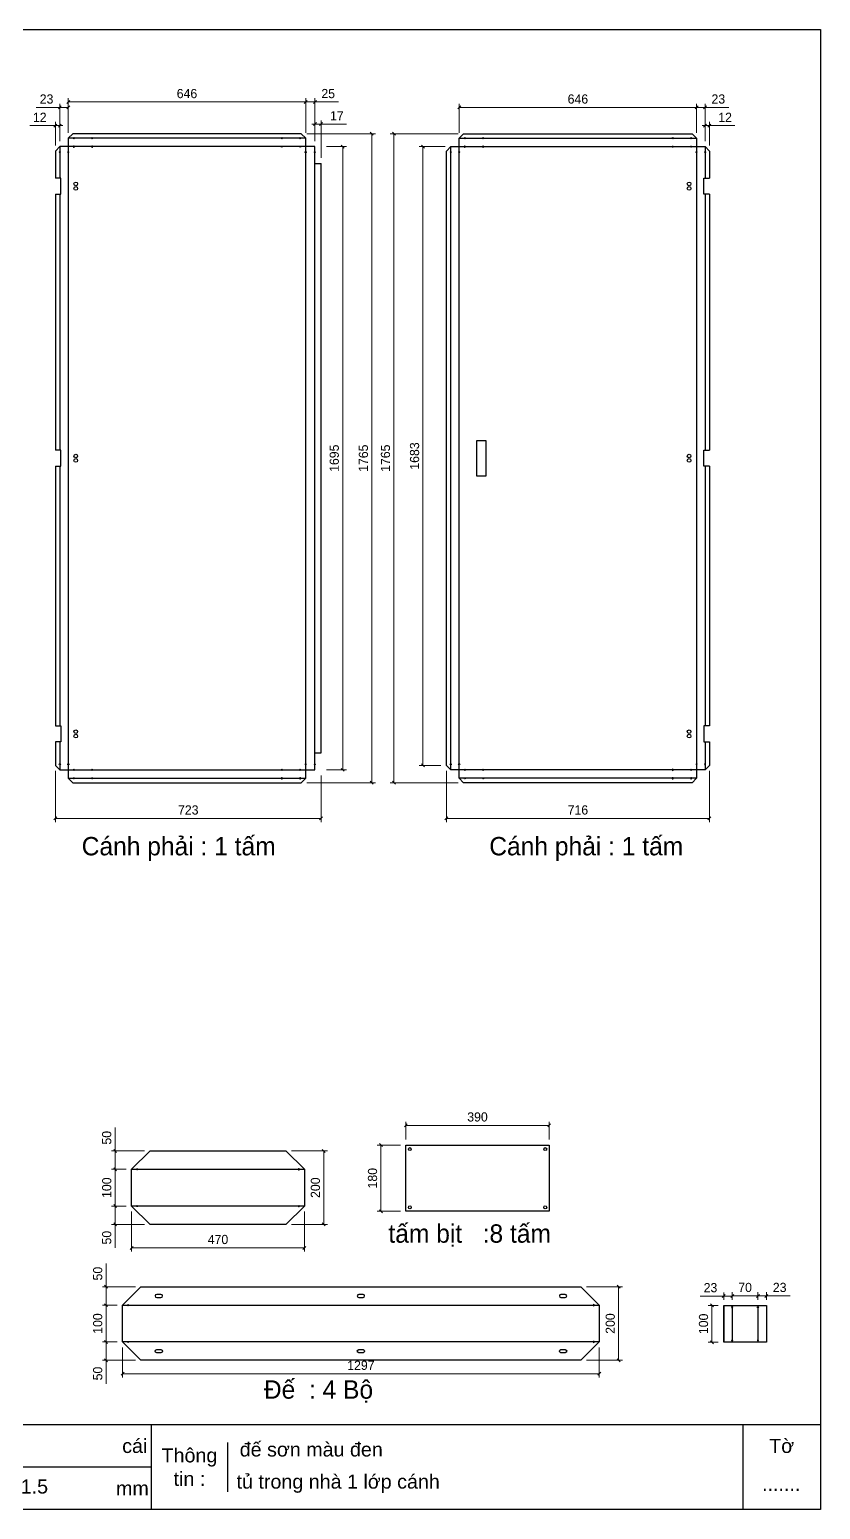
# Model space of a CAD drawing. Header units: millimetres. Extents: x 0 to 5692, y 0 to 4025.
# Drawn here: x 3540 to 5692, y 0 to 4025 of the extents above; entities that cross this region are included whole.
import ezdxf

# ---------------------------------------------------------------- set-up
doc = ezdxf.new("R2010")
doc.units = ezdxf.units.MM
doc.layers.add('CNC', color=7, linetype='Continuous')
doc.layers.add('DIM', color=253, linetype='Continuous')
doc.styles.add('Arial', font='arial.ttf')
doc.dimstyles.new('Dim-25', dxfattribs={"dimtxt": 25, "dimasz": 8, "dimexe": 10, "dimexo": 15, "dimgap": 10, "dimtad": 1, "dimdec": 0, "dimtxsty": 'Standard', "dimblk": 'OBLIQUE', "dimcen": 10, "dimclrd": 5, "dimclre": 5, "dimclrt": 3, "dimazin": 3, "dimtfac": 1, "dimtdec": 0, "dimtmove": 0, "dimatfit": 3, "dimldrblk": 'OBLIQUE', "dimlwd": 9, "dimlwe": 9})

# ---------------------------------------------------------------- blocks, each defined once
blk = doc.blocks.new('KHUNG CHUẨN')
at = {"color": 7}
for p, q in [((19889.2, -28535.2), (16919.2, -28535.2)), ((18939.2, -28535.2), (18939.2, -28655.2)), ((19779.2, -28535.2), (19779.2, -28655.2)), ((19047.6, -28560.2), (19047.6, -28630.2)), ((18939.2, -28595.2), (16919.2, -28595.2))]:
    blk.add_line(p, q, dxfattribs=at)
blk.add_lwpolyline([(16919.2, -26555.2), (19889.2, -26555.2), (19889.2, -28655.2), (16919.2, -28655.2)], close=True, dxfattribs=at)
at = {"color": 2, "char_height": 20, "style": 'Arial'}
for s, insert, width, attachment_point in [('cái', (18897.9, -28565.2), 63.517, 4), ('Tờ', (19834.2, -28565.2), 110, 5), ('Thông\\Ptin :', (18993.4, -28595.2), 108.311, 5), ('mm', (18889.2, -28625.2), 917.634, 4)]:
    blk.add_mtext(s, dxfattribs=dict(at, insert=insert, width=width, attachment_point=attachment_point))
at = {"color": 3, "style": 'Arial'}
for tag, p in [('#01', (17055.6, -28580.1)), ('#02', (17431.4, -28580.1)), ('#03', (18030.6, -28580.1)), ('#08', (18751.7, -28580.1)), ('#10', (19064.8, -28580.1)), ('#04', (17024.8, -28634.6)), ('#05', (17308.5, -28633)), ('#06', (17632.7, -28633.7)), ('#07', (18002, -28634.7)), ('#09', (18753.8, -28632.6)), ('#11', (19060.3, -28625.7)), ('#12', (19806.5, -28628.9))]:
    blk.add_attdef(tag, p, '', height=20, dxfattribs=at)
blk = doc.blocks.new('*D46')
at = {"color": 0, "linetype": 'ByBlock', "lineweight": -2}
for p, q in [((5526.4, 584.8), (5518.4, 576.8)), ((5541.4, 576.8), (5549.4, 584.8))]:
    blk.add_line(p, q, dxfattribs=at)
at = {"layer": 'Defpoints', "color": 0, "ltscale": 3, "transparency": 16777216}
for p in [(5545.4, 580.8), (5522.4, 554.7), (5545.4, 554.7)]:
    blk.add_point(p, dxfattribs=at)
at = {"layer": 'DIM', "color": 5, "lineweight": 9, "ltscale": 3, "transparency": 16777216}
for p, q in [((5522.4, 569.7), (5522.4, 590.8)), ((5522.4, 580.8), (5545.4, 580.8)), ((5545.4, 569.7), (5545.4, 590.8)), ((5545.4, 580.8), (5609.7, 580.8))]:
    blk.add_line(p, q, dxfattribs=at)
at = {"layer": 'DIM', "color": 3, "ltscale": 3, "transparency": 16777216, "insert": (5581.6, 603.6), "char_height": 25, "attachment_point": 5}
blk.add_mtext('23', dxfattribs=at)
blk = doc.blocks.new('_Oblique')
at = {"color": 0, "linetype": 'ByBlock', "lineweight": -2}
blk.add_line((-0.5, -0.5), (0.5, 0.5), dxfattribs=at)
blk = doc.blocks.new('*D47')
at = {"color": 0, "linetype": 'ByBlock', "lineweight": -2}
for p, q in [((5456.4, 584.8), (5448.4, 576.8)), ((5518.4, 576.8), (5526.4, 584.8))]:
    blk.add_line(p, q, dxfattribs=at)
at = {"layer": 'Defpoints', "color": 0, "ltscale": 3, "transparency": 16777216}
for p in [(5452.4, 580.8), (5452.4, 554.7), (5522.4, 554.7)]:
    blk.add_point(p, dxfattribs=at)
at = {"layer": 'DIM', "color": 5, "lineweight": 9, "ltscale": 3, "transparency": 16777216}
for p, q in [((5452.4, 569.7), (5452.4, 590.8)), ((5522.4, 580.8), (5452.4, 580.8)), ((5522.4, 569.7), (5522.4, 590.8))]:
    blk.add_line(p, q, dxfattribs=at)
at = {"layer": 'DIM', "color": 3, "ltscale": 3, "transparency": 16777216, "insert": (5487.4, 603.6), "char_height": 25, "attachment_point": 5}
blk.add_mtext('70', dxfattribs=at)
blk = doc.blocks.new('*D48')
at = {"color": 0, "linetype": 'ByBlock', "lineweight": -2}
for p, q in [((5433.4, 584.2), (5425.4, 576.2)), ((5448.4, 576.2), (5456.4, 584.2))]:
    blk.add_line(p, q, dxfattribs=at)
at = {"layer": 'Defpoints', "color": 0, "ltscale": 3, "transparency": 16777216}
for p in [(5429.4, 580.2), (5429.4, 554.7), (5452.4, 554.7)]:
    blk.add_point(p, dxfattribs=at)
at = {"layer": 'DIM', "color": 5, "lineweight": 9, "ltscale": 3, "transparency": 16777216}
for p, q in [((5429.4, 580.2), (5365.2, 580.2)), ((5429.4, 569.7), (5429.4, 590.2)), ((5452.4, 580.2), (5429.4, 580.2)), ((5452.4, 569.7), (5452.4, 590.2))]:
    blk.add_line(p, q, dxfattribs=at)
at = {"layer": 'DIM', "color": 3, "ltscale": 3, "transparency": 16777216, "insert": (5393.3, 603), "char_height": 25, "attachment_point": 5}
blk.add_mtext('23', dxfattribs=at)
blk = doc.blocks.new('*D49')
at = {"color": 0, "linetype": 'ByBlock', "lineweight": -2}
for p, q in [((5401.2, 550.7), (5393.2, 558.7)), ((5393.2, 458.7), (5401.2, 450.7))]:
    blk.add_line(p, q, dxfattribs=at)
at = {"layer": 'Defpoints', "color": 0, "ltscale": 3, "transparency": 16777216}
for p in [(5429.4, 554.7), (5397.2, 454.7), (5429.4, 454.7)]:
    blk.add_point(p, dxfattribs=at)
at = {"layer": 'DIM', "color": 5, "lineweight": 9, "ltscale": 3, "transparency": 16777216}
for p, q in [((5414.4, 554.7), (5387.2, 554.7)), ((5397.2, 554.7), (5397.2, 454.7)), ((5414.4, 454.7), (5387.2, 454.7))]:
    blk.add_line(p, q, dxfattribs=at)
at = {"layer": 'DIM', "color": 3, "ltscale": 3, "transparency": 16777216, "insert": (5374.4, 504.7), "char_height": 25, "attachment_point": 5, "rotation": 90}
blk.add_mtext('100', dxfattribs=at)
blk = doc.blocks.new('*D50')
at = {"color": 0, "linetype": 'ByBlock', "lineweight": -2}
for p, q in [((4344.9, 971), (4336.9, 979)), ((4336.9, 779), (4344.9, 771))]:
    blk.add_line(p, q, dxfattribs=at)
at = {"layer": 'Defpoints', "color": 0, "transparency": 16777216}
for p in [(4238.1, 975), (4238.1, 775), (4340.9, 775)]:
    blk.add_point(p, dxfattribs=at)
at = {"layer": 'DIM', "color": 5, "lineweight": 9, "transparency": 16777216}
for p, q in [((4253.1, 975), (4350.9, 975)), ((4340.9, 975), (4340.9, 775)), ((4253.1, 775), (4350.9, 775))]:
    blk.add_line(p, q, dxfattribs=at)
at = {"layer": 'DIM', "color": 3, "transparency": 16777216, "insert": (4318.2, 875), "char_height": 25, "attachment_point": 5, "rotation": 90}
blk.add_mtext('200', dxfattribs=at)
blk = doc.blocks.new('*D51')
at = {"color": 0, "linetype": 'ByBlock', "lineweight": -2}
for p, q in [((3822.1, 715.2), (3814.1, 707.2)), ((4284.1, 707.2), (4292.1, 715.2))]:
    blk.add_line(p, q, dxfattribs=at)
at = {"layer": 'Defpoints', "color": 0, "transparency": 16777216}
for p in [(3818.1, 825), (4288.1, 825), (4288.1, 711.2)]:
    blk.add_point(p, dxfattribs=at)
at = {"layer": 'DIM', "color": 5, "lineweight": 9, "transparency": 16777216}
for p, q in [((3818.1, 810), (3818.1, 701.2)), ((4288.1, 810), (4288.1, 701.2)), ((3818.1, 711.2), (4288.1, 711.2))]:
    blk.add_line(p, q, dxfattribs=at)
at = {"layer": 'DIM', "color": 3, "transparency": 16777216, "insert": (4053.1, 734), "char_height": 25, "attachment_point": 5}
blk.add_mtext('470', dxfattribs=at)
blk = doc.blocks.new('*D52')
at = {"color": 0, "linetype": 'ByBlock', "lineweight": -2}
for p, q in [((3777.2, 921), (3769.2, 929)), ((3769.2, 829), (3777.2, 821))]:
    blk.add_line(p, q, dxfattribs=at)
at = {"layer": 'Defpoints', "color": 0, "transparency": 16777216}
for p in [(3818.1, 925), (3773.2, 825), (3818.1, 825)]:
    blk.add_point(p, dxfattribs=at)
at = {"layer": 'DIM', "color": 5, "lineweight": 9, "transparency": 16777216}
for p, q in [((3803.1, 925), (3763.2, 925)), ((3773.2, 925), (3773.2, 825)), ((3803.1, 825), (3763.2, 825))]:
    blk.add_line(p, q, dxfattribs=at)
at = {"layer": 'DIM', "color": 3, "transparency": 16777216, "insert": (3750.4, 875), "char_height": 25, "attachment_point": 5, "rotation": 90}
blk.add_mtext('100', dxfattribs=at)
blk = doc.blocks.new('*D53')
at = {"color": 0, "linetype": 'ByBlock', "lineweight": -2}
for p, q in [((3777.2, 971), (3769.2, 979)), ((3769.2, 929), (3777.2, 921))]:
    blk.add_line(p, q, dxfattribs=at)
at = {"layer": 'Defpoints', "color": 0, "transparency": 16777216}
for p in [(3773.2, 975), (3868.1, 975), (3818.1, 925)]:
    blk.add_point(p, dxfattribs=at)
at = {"layer": 'DIM', "color": 5, "lineweight": 9, "transparency": 16777216}
for p, q in [((3773.2, 975), (3773.2, 1038.7)), ((3853.1, 975), (3763.2, 975)), ((3773.2, 925), (3773.2, 975)), ((3803.1, 925), (3763.2, 925))]:
    blk.add_line(p, q, dxfattribs=at)
at = {"layer": 'DIM', "color": 3, "transparency": 16777216, "insert": (3750.4, 1010.8), "char_height": 25, "attachment_point": 5, "rotation": 90}
blk.add_mtext('50', dxfattribs=at)
blk = doc.blocks.new('*D54')
at = {"color": 0, "linetype": 'ByBlock', "lineweight": -2}
for p, q in [((3777.2, 821), (3769.2, 829)), ((3769.2, 779), (3777.2, 771))]:
    blk.add_line(p, q, dxfattribs=at)
at = {"layer": 'Defpoints', "color": 0, "transparency": 16777216}
for p in [(3818.1, 825), (3773.2, 775), (3868.1, 775)]:
    blk.add_point(p, dxfattribs=at)
at = {"layer": 'DIM', "color": 5, "lineweight": 9, "transparency": 16777216}
for p, q in [((3803.1, 825), (3763.2, 825)), ((3773.2, 825), (3773.2, 775)), ((3853.1, 775), (3763.2, 775)), ((3773.2, 775), (3773.2, 711.2))]:
    blk.add_line(p, q, dxfattribs=at)
at = {"layer": 'DIM', "color": 3, "transparency": 16777216, "insert": (3750.4, 739.1), "char_height": 25, "attachment_point": 5, "rotation": 90}
blk.add_mtext('50', dxfattribs=at)
blk = doc.blocks.new('*D55')
at = {"color": 0, "linetype": 'ByBlock', "lineweight": -2}
for p, q in [((5147.4, 601.5), (5139.4, 609.5)), ((5139.4, 409.5), (5147.4, 401.5))]:
    blk.add_line(p, q, dxfattribs=at)
at = {"layer": 'Defpoints', "color": 0, "transparency": 16777216}
for p in [(5040.5, 605.5), (5040.5, 405.5), (5143.4, 405.5)]:
    blk.add_point(p, dxfattribs=at)
at = {"layer": 'DIM', "color": 5, "lineweight": 9, "transparency": 16777216}
for p, q in [((5055.5, 605.5), (5153.4, 605.5)), ((5143.4, 605.5), (5143.4, 405.5)), ((5055.5, 405.5), (5153.4, 405.5))]:
    blk.add_line(p, q, dxfattribs=at)
at = {"layer": 'DIM', "color": 3, "transparency": 16777216, "insert": (5120.6, 505.5), "char_height": 25, "attachment_point": 5, "rotation": 90}
blk.add_mtext('200', dxfattribs=at)
blk = doc.blocks.new('*D56')
at = {"color": 0, "linetype": 'ByBlock', "lineweight": -2}
for p, q in [((3797.5, 373.1), (3789.5, 365.1)), ((5086.5, 365.1), (5094.5, 373.1))]:
    blk.add_line(p, q, dxfattribs=at)
at = {"layer": 'Defpoints', "color": 0, "transparency": 16777216}
for p in [(3793.5, 455.5), (5090.5, 455.5), (5090.5, 369.1)]:
    blk.add_point(p, dxfattribs=at)
at = {"layer": 'DIM', "color": 5, "lineweight": 9, "transparency": 16777216}
for p, q in [((3793.5, 440.5), (3793.5, 359.1)), ((5090.5, 440.5), (5090.5, 359.1)), ((3793.5, 369.1), (5090.5, 369.1))]:
    blk.add_line(p, q, dxfattribs=at)
at = {"layer": 'DIM', "color": 3, "transparency": 16777216, "insert": (4442, 391.8), "char_height": 25, "attachment_point": 5}
blk.add_mtext('1297', dxfattribs=at)
blk = doc.blocks.new('*D57')
at = {"color": 0, "linetype": 'ByBlock', "lineweight": -2}
for p, q in [((3752.6, 551.5), (3744.6, 559.5)), ((3744.6, 459.5), (3752.6, 451.5))]:
    blk.add_line(p, q, dxfattribs=at)
at = {"layer": 'Defpoints', "color": 0, "transparency": 16777216}
for p in [(3793.5, 555.5), (3748.6, 455.5), (3793.5, 455.5)]:
    blk.add_point(p, dxfattribs=at)
at = {"layer": 'DIM', "color": 5, "lineweight": 9, "transparency": 16777216}
for p, q in [((3778.5, 555.5), (3738.6, 555.5)), ((3748.6, 555.5), (3748.6, 455.5)), ((3778.5, 455.5), (3738.6, 455.5))]:
    blk.add_line(p, q, dxfattribs=at)
at = {"layer": 'DIM', "color": 3, "transparency": 16777216, "insert": (3725.8, 505.5), "char_height": 25, "attachment_point": 5, "rotation": 90}
blk.add_mtext('100', dxfattribs=at)
blk = doc.blocks.new('*D58')
at = {"color": 0, "linetype": 'ByBlock', "lineweight": -2}
for p, q in [((3752.6, 601.5), (3744.6, 609.5)), ((3744.6, 559.5), (3752.6, 551.5))]:
    blk.add_line(p, q, dxfattribs=at)
at = {"layer": 'Defpoints', "color": 0, "transparency": 16777216}
for p in [(3748.6, 605.5), (3843.5, 605.5), (3793.5, 555.5)]:
    blk.add_point(p, dxfattribs=at)
at = {"layer": 'DIM', "color": 5, "lineweight": 9, "transparency": 16777216}
for p, q in [((3748.6, 605.5), (3748.6, 669.2)), ((3828.5, 605.5), (3738.6, 605.5)), ((3748.6, 555.5), (3748.6, 605.5)), ((3778.5, 555.5), (3738.6, 555.5))]:
    blk.add_line(p, q, dxfattribs=at)
at = {"layer": 'DIM', "color": 3, "transparency": 16777216, "insert": (3725.8, 641.3), "char_height": 25, "attachment_point": 5, "rotation": 90}
blk.add_mtext('50', dxfattribs=at)
blk = doc.blocks.new('*D59')
at = {"color": 0, "linetype": 'ByBlock', "lineweight": -2}
for p, q in [((3752.6, 451.5), (3744.6, 459.5)), ((3744.6, 409.5), (3752.6, 401.5))]:
    blk.add_line(p, q, dxfattribs=at)
at = {"layer": 'Defpoints', "color": 0, "transparency": 16777216}
for p in [(3793.5, 455.5), (3748.6, 405.5), (3843.5, 405.5)]:
    blk.add_point(p, dxfattribs=at)
at = {"layer": 'DIM', "color": 5, "lineweight": 9, "transparency": 16777216}
for p, q in [((3778.5, 455.5), (3738.6, 455.5)), ((3748.6, 455.5), (3748.6, 405.5)), ((3828.5, 405.5), (3738.6, 405.5)), ((3748.6, 405.5), (3748.6, 341.8))]:
    blk.add_line(p, q, dxfattribs=at)
at = {"layer": 'DIM', "color": 3, "transparency": 16777216, "insert": (3725.8, 369.6), "char_height": 25, "attachment_point": 5, "rotation": 90}
blk.add_mtext('50', dxfattribs=at)
blk = doc.blocks.new('ovan8.5x20')
at = {"layer": 'CNC', "color": 2, "lineweight": -3}
for p, q in [((5.7, 4.2), (-5.8, 4.2)), ((-5.8, -4.2), (5.7, -4.2))]:
    blk.add_line(p, q, dxfattribs=at)
for centre, start, end in [((-5.8, 0), 90, 270), ((5.7, 0), 270, 90)]:
    blk.add_arc(centre, 4.25, start, end, dxfattribs=at)
blk = doc.blocks.new('f3daunguoc')
at = {"layer": 'CNC', "color": 2, "lineweight": -3}
blk.add_circle((0, 0), 1.5, dxfattribs=at)
blk = doc.blocks.new('*D60')
at = {"color": 0, "linetype": 'ByBlock', "lineweight": -2}
for p, q in [((4568.3, 1048.5), (4560.3, 1040.5)), ((4950.3, 1040.5), (4958.3, 1048.5))]:
    blk.add_line(p, q, dxfattribs=at)
at = {"color": 5, "lineweight": 9, "ltscale": 3, "transparency": 16777216}
for p, q in [((4564.3, 1005.8), (4564.3, 1054.5)), ((4954.3, 1005.8), (4954.3, 1054.5)), ((4564.3, 1044.5), (4954.3, 1044.5))]:
    blk.add_line(p, q, dxfattribs=at)
at = {"layer": 'Defpoints', "color": 0, "ltscale": 3, "transparency": 16777216}
for p in [(4954.3, 1044.5), (4564.3, 990.8), (4954.3, 990.8)]:
    blk.add_point(p, dxfattribs=at)
at = {"color": 3, "ltscale": 3, "transparency": 16777216, "insert": (4759.3, 1067.3), "char_height": 25, "attachment_point": 5}
blk.add_mtext('390', dxfattribs=at)
blk = doc.blocks.new('*D61')
at = {"color": 5, "lineweight": 9, "ltscale": 3, "transparency": 16777216}
for p, q in [((4549.3, 990.8), (4486.5, 990.8)), ((4496.5, 990.8), (4496.5, 810.8)), ((4549.3, 810.8), (4486.5, 810.8))]:
    blk.add_line(p, q, dxfattribs=at)
at = {"color": 0, "linetype": 'ByBlock', "lineweight": -2}
for p, q in [((4500.5, 986.8), (4492.5, 994.8)), ((4492.5, 814.8), (4500.5, 806.8))]:
    blk.add_line(p, q, dxfattribs=at)
at = {"layer": 'Defpoints', "color": 0, "ltscale": 3, "transparency": 16777216}
for p in [(4564.3, 990.8), (4496.5, 810.8), (4564.3, 810.8)]:
    blk.add_point(p, dxfattribs=at)
at = {"color": 3, "ltscale": 3, "transparency": 16777216, "insert": (4473.7, 900.8), "char_height": 25, "attachment_point": 5, "rotation": 90}
blk.add_mtext('180', dxfattribs=at)
blk = doc.blocks.new('*D71')
at = {"color": 0, "linetype": 'ByBlock', "lineweight": -2}
for p, q in [((4678.5, 1883.5), (4670.5, 1875.5)), ((5386.5, 1875.5), (5394.5, 1883.5))]:
    blk.add_line(p, q, dxfattribs=at)
at = {"layer": 'Defpoints', "color": 0, "transparency": 16777216}
for p in [(4674.5, 2023.6), (5390.5, 2023.6), (4674.5, 1879.5)]:
    blk.add_point(p, dxfattribs=at)
at = {"layer": 'DIM', "color": 5, "lineweight": 9, "transparency": 16777216}
for p, q in [((4674.5, 2008.6), (4674.5, 1869.5)), ((5390.5, 2008.6), (5390.5, 1869.5)), ((5390.5, 1879.5), (4674.5, 1879.5))]:
    blk.add_line(p, q, dxfattribs=at)
at = {"layer": 'DIM', "color": 3, "transparency": 16777216, "insert": (5032.5, 1902.3), "char_height": 25, "attachment_point": 5}
blk.add_mtext('716', dxfattribs=at)
blk = doc.blocks.new('*D72')
at = {"color": 0, "linetype": 'ByBlock', "lineweight": -2}
for p, q in [((5374.5, 3759.9), (5382.5, 3767.9)), ((5394.5, 3767.9), (5386.5, 3759.9))]:
    blk.add_line(p, q, dxfattribs=at)
at = {"layer": 'Defpoints', "color": 0, "transparency": 16777216}
for p in [(5390.5, 3763.9), (5378.5, 3706.6), (5390.5, 3694.6)]:
    blk.add_point(p, dxfattribs=at)
at = {"layer": 'DIM', "color": 5, "lineweight": 9, "transparency": 16777216}
for p, q in [((5378.5, 3763.9), (5370.5, 3763.9)), ((5378.5, 3721.6), (5378.5, 3773.9)), ((5378.5, 3763.9), (5390.5, 3763.9)), ((5390.5, 3709.6), (5390.5, 3773.9)), ((5390.5, 3763.9), (5459.7, 3763.9))]:
    blk.add_line(p, q, dxfattribs=at)
at = {"layer": 'DIM', "color": 3, "transparency": 16777216, "insert": (5433.1, 3786.4), "char_height": 25, "attachment_point": 5}
blk.add_mtext('12', dxfattribs=at)
blk = doc.blocks.new('*D73')
at = {"color": 0, "linetype": 'ByBlock', "lineweight": -2}
for p, q in [((4713.5, 3817.3), (4705.5, 3809.3)), ((5351.5, 3809.3), (5359.5, 3817.3))]:
    blk.add_line(p, q, dxfattribs=at)
at = {"layer": 'Defpoints', "color": 0, "transparency": 16777216}
for p in [(4709.5, 3813.3), (4709.5, 3729.6), (5355.5, 3729.6)]:
    blk.add_point(p, dxfattribs=at)
at = {"layer": 'DIM', "color": 5, "lineweight": 9, "transparency": 16777216}
for p, q in [((4709.5, 3744.6), (4709.5, 3823.3)), ((5355.5, 3813.3), (4709.5, 3813.3)), ((5355.5, 3744.6), (5355.5, 3823.3))]:
    blk.add_line(p, q, dxfattribs=at)
at = {"layer": 'DIM', "color": 3, "transparency": 16777216, "insert": (5032.5, 3836), "char_height": 25, "attachment_point": 5}
blk.add_mtext('646', dxfattribs=at)
blk = doc.blocks.new('*D74')
at = {"color": 0, "linetype": 'ByBlock', "lineweight": -2}
for p, q in [((4535.7, 3737.6), (4527.7, 3745.6)), ((4527.7, 1980.6), (4535.7, 1972.6))]:
    blk.add_line(p, q, dxfattribs=at)
at = {"layer": 'Defpoints', "color": 0, "transparency": 16777216}
for p in [(4721.5, 3741.6), (4531.7, 1976.6), (4721.5, 1976.6)]:
    blk.add_point(p, dxfattribs=at)
at = {"layer": 'DIM', "color": 5, "lineweight": 9, "transparency": 16777216}
for p, q in [((4706.5, 3741.6), (4521.7, 3741.6)), ((4531.7, 3741.6), (4531.7, 1976.6)), ((4706.5, 1976.6), (4521.7, 1976.6))]:
    blk.add_line(p, q, dxfattribs=at)
at = {"layer": 'DIM', "color": 3, "transparency": 16777216, "insert": (4508.9, 2859.1), "char_height": 25, "attachment_point": 5, "rotation": 90}
blk.add_mtext('1765', dxfattribs=at)
blk = doc.blocks.new('*D75')
at = {"color": 0, "linetype": 'ByBlock', "lineweight": -2}
for p, q in [((4614.9, 3702.6), (4606.9, 3710.6)), ((4606.9, 2027.6), (4614.9, 2019.6))]:
    blk.add_line(p, q, dxfattribs=at)
at = {"layer": 'Defpoints', "color": 0, "transparency": 16777216}
for p in [(4610.9, 3706.6), (4686.5, 3706.6), (4674.5, 2023.6)]:
    blk.add_point(p, dxfattribs=at)
at = {"layer": 'DIM', "color": 5, "lineweight": 9, "transparency": 16777216}
for p, q in [((4671.5, 3706.6), (4600.9, 3706.6)), ((4610.9, 2023.6), (4610.9, 3706.6)), ((4659.5, 2023.6), (4600.9, 2023.6))]:
    blk.add_line(p, q, dxfattribs=at)
at = {"layer": 'DIM', "color": 3, "transparency": 16777216, "insert": (4588.1, 2865.1), "char_height": 25, "attachment_point": 5, "rotation": 90}
blk.add_mtext('1683', dxfattribs=at)
blk = doc.blocks.new('*D76')
at = {"color": 0, "linetype": 'ByBlock', "lineweight": -2}
for p, q in [((5359.5, 3817.3), (5351.5, 3809.3)), ((5374.5, 3809.3), (5382.5, 3817.3))]:
    blk.add_line(p, q, dxfattribs=at)
at = {"layer": 'Defpoints', "color": 0, "ltscale": 3, "transparency": 16777216}
for p in [(5378.5, 3813.3), (5355.5, 3729.6), (5378.5, 3706.6)]:
    blk.add_point(p, dxfattribs=at)
at = {"layer": 'DIM', "color": 5, "lineweight": 9, "ltscale": 3, "transparency": 16777216}
for p, q in [((5355.5, 3744.6), (5355.5, 3823.3)), ((5355.5, 3813.3), (5378.5, 3813.3)), ((5378.5, 3721.6), (5378.5, 3823.3)), ((5378.5, 3813.3), (5442.8, 3813.3))]:
    blk.add_line(p, q, dxfattribs=at)
at = {"layer": 'DIM', "color": 3, "ltscale": 3, "transparency": 16777216, "insert": (5414.6, 3836), "char_height": 25, "attachment_point": 5}
blk.add_mtext('23', dxfattribs=at)
blk = doc.blocks.new('*D77')
at = {"color": 0, "linetype": 'ByBlock', "lineweight": -2}
for p, q in [((3614.7, 1883.5), (3606.7, 1875.5)), ((4329.7, 1875.5), (4337.7, 1883.5))]:
    blk.add_line(p, q, dxfattribs=at)
at = {"layer": 'Defpoints', "color": 0, "transparency": 16777216}
for p in [(3610.7, 2023.6), (4333.7, 2011.6), (4333.7, 1879.5)]:
    blk.add_point(p, dxfattribs=at)
at = {"layer": 'DIM', "color": 5, "lineweight": 9, "transparency": 16777216}
for p, q in [((3610.7, 2008.6), (3610.7, 1869.5)), ((4333.7, 1996.6), (4333.7, 1869.5)), ((3610.7, 1879.5), (4333.7, 1879.5))]:
    blk.add_line(p, q, dxfattribs=at)
at = {"layer": 'DIM', "color": 3, "transparency": 16777216, "insert": (3972.2, 1902.3), "char_height": 25, "attachment_point": 5}
blk.add_mtext('723', dxfattribs=at)
blk = doc.blocks.new('*D78')
at = {"color": 0, "linetype": 'ByBlock', "lineweight": -2}
for p, q in [((3606.7, 3759.9), (3614.7, 3767.9)), ((3626.7, 3767.9), (3618.7, 3759.9))]:
    blk.add_line(p, q, dxfattribs=at)
at = {"layer": 'Defpoints', "color": 0, "transparency": 16777216}
for p in [(3610.7, 3763.9), (3622.7, 3706.6), (3610.7, 3694.6)]:
    blk.add_point(p, dxfattribs=at)
at = {"layer": 'DIM', "color": 5, "lineweight": 9, "transparency": 16777216}
for p, q in [((3610.7, 3763.9), (3541.5, 3763.9)), ((3610.7, 3709.6), (3610.7, 3773.9)), ((3622.7, 3763.9), (3610.7, 3763.9)), ((3622.7, 3721.6), (3622.7, 3773.9)), ((3622.7, 3763.9), (3630.7, 3763.9))]:
    blk.add_line(p, q, dxfattribs=at)
at = {"layer": 'DIM', "color": 3, "transparency": 16777216, "insert": (3568.1, 3786.4), "char_height": 25, "attachment_point": 5}
blk.add_mtext('12', dxfattribs=at)
blk = doc.blocks.new('*D79')
at = {"color": 0, "linetype": 'ByBlock', "lineweight": -2}
for p, q in [((3649.7, 3832.1), (3641.7, 3824.1)), ((4287.7, 3824.1), (4295.7, 3832.1))]:
    blk.add_line(p, q, dxfattribs=at)
at = {"layer": 'Defpoints', "color": 0, "transparency": 16777216}
for p in [(4291.7, 3828.1), (3645.7, 3729.6), (4291.7, 3729.6)]:
    blk.add_point(p, dxfattribs=at)
at = {"layer": 'DIM', "color": 5, "lineweight": 9, "transparency": 16777216}
for p, q in [((3645.7, 3744.6), (3645.7, 3838.1)), ((3645.7, 3828.1), (4291.7, 3828.1)), ((4291.7, 3744.6), (4291.7, 3838.1))]:
    blk.add_line(p, q, dxfattribs=at)
at = {"layer": 'DIM', "color": 3, "transparency": 16777216, "insert": (3968.7, 3850.8), "char_height": 25, "attachment_point": 5}
blk.add_mtext('646', dxfattribs=at)
blk = doc.blocks.new('*D80')
at = {"color": 0, "linetype": 'ByBlock', "lineweight": -2}
for p, q in [((4475.6, 3737.6), (4467.6, 3745.6)), ((4467.6, 1980.6), (4475.6, 1972.6))]:
    blk.add_line(p, q, dxfattribs=at)
at = {"layer": 'Defpoints', "color": 0, "transparency": 16777216}
for p in [(4279.7, 3741.6), (4279.7, 1976.6), (4471.6, 1976.6)]:
    blk.add_point(p, dxfattribs=at)
at = {"layer": 'DIM', "color": 5, "lineweight": 9, "transparency": 16777216}
for p, q in [((4294.7, 3741.6), (4481.6, 3741.6)), ((4471.6, 3741.6), (4471.6, 1976.6)), ((4294.7, 1976.6), (4481.6, 1976.6))]:
    blk.add_line(p, q, dxfattribs=at)
at = {"layer": 'DIM', "color": 3, "transparency": 16777216, "insert": (4448.8, 2859.1), "char_height": 25, "attachment_point": 5, "rotation": 90}
blk.add_mtext('1765', dxfattribs=at)
blk = doc.blocks.new('*D81')
at = {"color": 0, "linetype": 'ByBlock', "lineweight": -2}
for p, q in [((4396.4, 3702.6), (4388.4, 3710.6)), ((4388.4, 2015.6), (4396.4, 2007.6))]:
    blk.add_line(p, q, dxfattribs=at)
at = {"layer": 'Defpoints', "color": 0, "transparency": 16777216}
for p in [(4333.7, 3706.6), (4392.4, 3706.6), (4333.7, 2011.6)]:
    blk.add_point(p, dxfattribs=at)
at = {"layer": 'DIM', "color": 5, "lineweight": 9, "transparency": 16777216}
for p, q in [((4348.7, 3706.6), (4402.4, 3706.6)), ((4392.4, 2011.6), (4392.4, 3706.6)), ((4348.7, 2011.6), (4402.4, 2011.6))]:
    blk.add_line(p, q, dxfattribs=at)
at = {"layer": 'DIM', "color": 3, "transparency": 16777216, "insert": (4369.6, 2859.1), "char_height": 25, "attachment_point": 5, "rotation": 90}
blk.add_mtext('1695', dxfattribs=at)
blk = doc.blocks.new('*D82')
at = {"color": 0, "linetype": 'ByBlock', "lineweight": -2}
for p, q in [((3626.7, 3817.3), (3618.7, 3809.3)), ((3641.7, 3809.3), (3649.7, 3817.3))]:
    blk.add_line(p, q, dxfattribs=at)
at = {"layer": 'Defpoints', "color": 0, "ltscale": 3, "transparency": 16777216}
for p in [(3622.7, 3813.3), (3622.7, 3706.6), (3645.7, 3729.6)]:
    blk.add_point(p, dxfattribs=at)
at = {"layer": 'DIM', "color": 5, "lineweight": 9, "ltscale": 3, "transparency": 16777216}
for p, q in [((3622.7, 3813.3), (3558.5, 3813.3)), ((3622.7, 3721.6), (3622.7, 3823.3)), ((3645.7, 3813.3), (3622.7, 3813.3)), ((3645.7, 3744.6), (3645.7, 3823.3))]:
    blk.add_line(p, q, dxfattribs=at)
at = {"layer": 'DIM', "color": 3, "ltscale": 3, "transparency": 16777216, "insert": (3586.6, 3836), "char_height": 25, "attachment_point": 5}
blk.add_mtext('23', dxfattribs=at)
blk = doc.blocks.new('*D83')
at = {"color": 0, "linetype": 'ByBlock', "lineweight": -2}
for p, q in [((4295.7, 3832.1), (4287.7, 3824.1)), ((4312.7, 3824.1), (4320.7, 3832.1))]:
    blk.add_line(p, q, dxfattribs=at)
at = {"color": 5, "lineweight": 9, "ltscale": 3, "transparency": 16777216}
for p, q in [((4291.7, 3744.6), (4291.7, 3838.1)), ((4291.7, 3828.1), (4316.7, 3828.1)), ((4316.7, 3721.6), (4316.7, 3838.1)), ((4316.7, 3828.1), (4381.2, 3828.1))]:
    blk.add_line(p, q, dxfattribs=at)
at = {"layer": 'Defpoints', "color": 0, "ltscale": 3, "transparency": 16777216}
for p in [(4316.7, 3828.1), (4291.7, 3729.6), (4316.7, 3706.6)]:
    blk.add_point(p, dxfattribs=at)
at = {"color": 3, "ltscale": 3, "transparency": 16777216, "insert": (4353, 3850.8), "char_height": 25, "attachment_point": 5}
blk.add_mtext('25', dxfattribs=at)
blk = doc.blocks.new('*D84')
at = {"color": 5, "lineweight": 9, "ltscale": 3, "transparency": 16777216}
for p, q in [((4316.7, 3767.9), (4308.7, 3767.9)), ((4316.7, 3721.6), (4316.7, 3777.9)), ((4316.7, 3767.9), (4333.7, 3767.9)), ((4333.7, 3676.1), (4333.7, 3777.9)), ((4333.7, 3767.9), (4403.2, 3767.9))]:
    blk.add_line(p, q, dxfattribs=at)
at = {"color": 0, "linetype": 'ByBlock', "lineweight": -2}
for p, q in [((4312.7, 3763.9), (4320.7, 3771.9)), ((4337.7, 3771.9), (4329.7, 3763.9))]:
    blk.add_line(p, q, dxfattribs=at)
at = {"layer": 'Defpoints', "color": 0, "ltscale": 3, "transparency": 16777216}
for p in [(4333.7, 3767.9), (4316.7, 3706.6), (4333.7, 3661.1)]:
    blk.add_point(p, dxfattribs=at)
at = {"color": 3, "ltscale": 3, "transparency": 16777216, "insert": (4376.5, 3790.4), "char_height": 25, "attachment_point": 5}
blk.add_mtext('17', dxfattribs=at)

msp = doc.modelspace()

# ---------------------------------------------------------------- linework, layer by layer
at = {"ltscale": 3}
for p, q in [((4316.7, 3661.1), (4333.7, 3661.1)), ((4316.7, 2058.1), (4333.7, 2058.1)), ((5429.4, 554.7), (5429.4, 454.7)), ((5452.4, 554.7), (5452.4, 454.7)), ((5522.4, 554.7), (5522.4, 454.7)), ((5545.4, 554.7), (5545.4, 454.7))]:
    msp.add_line(p, q, dxfattribs=at)
at = {"color": 7}
for p, q in [((3818.1, 925), (3868.1, 975)), ((3868.1, 975), (4238.1, 975)), ((4238.1, 975), (4288.1, 925)), ((3818.1, 925), (4288.1, 925)), ((3818.1, 825), (3818.1, 925)), ((4288.1, 925), (4288.1, 825)), ((4288.1, 825), (3818.1, 825)), ((3818.1, 825), (3868.1, 775)), ((4288.1, 825), (4238.1, 775)), ((4238.1, 775), (3868.1, 775)), ((3793.5, 555.5), (3843.5, 605.5)), ((3843.5, 605.5), (5040.5, 605.5)), ((5040.5, 605.5), (5090.5, 555.5)), ((3793.5, 555.5), (5090.5, 555.5)), ((3793.5, 455.5), (3793.5, 555.5)), ((5090.5, 555.5), (5090.5, 455.5)), ((5090.5, 455.5), (3793.5, 455.5)), ((3793.5, 455.5), (3843.5, 405.5)), ((5090.5, 455.5), (5040.5, 405.5)), ((5040.5, 405.5), (3843.5, 405.5))]:
    msp.add_line(p, q, dxfattribs=at)
at = {"color": 2}
for points in [[(4316.7, 3706.6), (4291.7, 3706.6), (4291.7, 3729.6), (4279.7, 3741.6), (3657.7, 3741.6), (3645.7, 3729.6), (3645.7, 3706.6), (3622.7, 3706.6), (3610.7, 3694.6), (3610.7, 3620.6)], [(5390.5, 2130.9), (5375.5, 2130.9), (5375.5, 2087.9), (5390.5, 2087.9), (5390.5, 2023.6), (5378.5, 2011.6), (5355.5, 2011.6), (5355.5, 1988.6), (5343.5, 1976.6), (4721.5, 1976.6), (4709.5, 1988.6), (4709.5, 2011.6), (4686.5, 2011.6), (4674.5, 2023.6), (4674.5, 3694.6), (4686.5, 3706.6), (4709.5, 3706.6), (4709.5, 3729.6), (4721.5, 3741.6), (5343.5, 3741.6), (5355.5, 3729.6), (5355.5, 3706.6), (5378.5, 3706.6), (5390.5, 3694.6), (5390.5, 3620.6)], [(4333.7, 2058.1), (4333.7, 3661.1)], [(3610.7, 3577.6), (3625.7, 3577.6), (3625.7, 3620.6), (3610.7, 3620.6)], [(5390.5, 3577.6), (5375.5, 3577.6), (5375.5, 3620.6), (5390.5, 3620.6)], [(3610.7, 2837.6), (3625.7, 2837.6), (3625.7, 2880.6), (3610.7, 2880.6)], [(5390.5, 2837.6), (5375.5, 2837.6), (5375.5, 2880.6), (5390.5, 2880.6)], [(3610.7, 2130.9), (3625.7, 2130.9), (3625.7, 2087.9), (3610.7, 2087.9), (3610.7, 2023.6), (3622.7, 2011.6), (3645.7, 2011.6), (3645.7, 1988.6), (3657.7, 1976.6), (4279.7, 1976.6), (4291.7, 1988.6), (4291.7, 2011.6), (4316.7, 2011.6)]]:
    msp.add_lwpolyline(points, dxfattribs=at)
at = {"color": 7}
for points in [[(3622.7, 3706.6), (3622.7, 3620.6)], [(4291.7, 3729.6), (3645.7, 3729.6)], [(4316.7, 2011.6), (4316.7, 3706.6)], [(4686.5, 2011.6), (4686.5, 3706.6)], [(4709.5, 3729.6), (5355.5, 3729.6)], [(5378.5, 3706.6), (5378.5, 3620.6)], [(3610.7, 3577.6), (3610.7, 2880.6)], [(3622.7, 3577.6), (3622.7, 2880.6)], [(5378.5, 3577.6), (5378.5, 2880.6)], [(5390.5, 3577.6), (5390.5, 2880.6)], [(3610.7, 2837.6), (3610.7, 2130.9)], [(3622.7, 2837.6), (3622.7, 2130.9)], [(5378.5, 2837.6), (5378.5, 2130.9)], [(5390.5, 2837.6), (5390.5, 2130.9)], [(3622.7, 2087.9), (3622.7, 2011.6)], [(5378.5, 2087.9), (5378.5, 2011.6)], [(3645.7, 1988.6), (4291.7, 1988.6)], [(5355.5, 1988.6), (4709.5, 1988.6)]]:
    msp.add_lwpolyline(points, dxfattribs=at)
for points in [[(4291.7, 3706.6), (3645.7, 3706.6), (3645.7, 2011.6), (4291.7, 2011.6)], [(4709.5, 3706.6), (5355.5, 3706.6), (5355.5, 2011.6), (4709.5, 2011.6)], [(4564.3, 990.8), (4954.3, 990.8), (4954.3, 810.8), (4564.3, 810.8)]]:
    msp.add_lwpolyline(points, close=True, dxfattribs=at)
at = {"color": 2}
msp.add_lwpolyline([(4757.5, 2907.6), (4781.5, 2907.6), (4781.5, 2810.6), (4757.5, 2810.6)], close=True, dxfattribs=at)
at = {"ltscale": 3}
msp.add_lwpolyline([(5429.4, 554.7), (5545.4, 554.7), (5545.4, 454.7), (5429.4, 454.7)], close=True, dxfattribs=at)
at = {"color": 2, "ltscale": 3}
for centre in [(4316.7, 3691.6), (4316.7, 2026.6)]:
    msp.add_circle(centre, 1, dxfattribs=at)
at = {"color": 2}
for centre in [(3666.2, 3605.1), (3666.2, 3593.1), (5335, 3605.1), (5335, 3593.1), (3666.2, 2865.1), (3666.2, 2853.1), (5335, 2865.1), (5335, 2853.1), (3666.2, 2115.4), (3666.2, 2103.4), (5335, 2115.4), (5335, 2103.4)]:
    msp.add_circle(centre, 5, dxfattribs=at)
at = {"color": 7}
for centre in [(4575.1, 980), (4943.6, 980), (4575.1, 821.5), (4943.6, 821.5)]:
    msp.add_circle(centre, 4, dxfattribs=at)

# ---------------------------------------------------------------- block references
at = {"color": 3}
ref = msp.add_blockref('KHUNG CHUẨN', (-32428.1, 54921.6), dxfattribs=dict(at, xscale=1.916639999986728, yscale=1.916639999986728, zscale=1.916639999986728))
ref.add_attrib('#09', '1.5', (3516.3, 43.2), dxfattribs={"color": 3, "height": 38.33, "style": 'Arial'})
ref.add_attrib('#10', 'đế sơn màu đen', (4112.2, 143.9), dxfattribs={"color": 3, "height": 38.333, "style": 'Arial'})
ref.add_attrib('#11', 'tủ trong nhà 1 lớp cánh', (4103.6, 56.5), dxfattribs={"color": 3, "height": 38.333, "style": 'Arial'})
ref.add_attrib('#12', '.......', (5533.7, 50.3), dxfattribs={"color": 3, "height": 38.33, "style": 'Arial'})
at = {"lineweight": -3, "xscale": -1}
for p, rotation in [((3660.7, 3729.6), 180), ((3660.7, 3706.6), 180), ((3710.7, 3729.6), 180), ((3710.7, 3706.6), 180), ((4724.5, 3729.6), 180), ((4724.5, 3706.6), 180), ((4774.5, 3729.6), 180), ((4774.5, 3706.6), 180), ((3622.7, 3691.6), 180), ((3645.7, 3691.6), 180), ((4686.5, 3691.6), 180), ((4709.5, 3691.6), 180), ((4273.1, 925), 90), ((4273.1, 825), 90), ((5075.5, 555.5), 90), ((5452.4, 549.7), 90), ((5075.5, 455.5), 90), ((5522.4, 459.7), 270)]:
    msp.add_blockref('f3daunguoc', p, dxfattribs=dict(at, rotation=rotation))
at = {"lineweight": -3}
for p, rotation in [((4226.7, 3729.6), 180), ((4226.7, 3706.6), 180), ((4276.7, 3729.6), 180), ((4276.7, 3706.6), 180), ((5290.5, 3729.6), 180), ((5290.5, 3706.6), 180), ((5340.5, 3729.6), 180), ((5340.5, 3706.6), 180), ((4291.7, 3691.6), 180), ((5355.5, 3691.6), 180), ((5378.5, 3691.6), 180), ((3833.1, 925), 270), ((3833.1, 825), 270), ((3808.5, 555.5), 270), ((5522.4, 549.7), 270), ((3808.5, 455.5), 270), ((5452.4, 459.7), 90)]:
    msp.add_blockref('f3daunguoc', p, dxfattribs=dict(at, rotation=rotation))
for p in [(3622.7, 2026.6), (3645.7, 2026.6), (3660.7, 2011.6), (3710.7, 2011.6), (4686.5, 2026.6), (4709.5, 2026.6), (4724.5, 2011.6), (4774.5, 2011.6), (3660.7, 1988.6), (3710.7, 1988.6), (4724.5, 1988.6), (4774.5, 1988.6)]:
    msp.add_blockref('f3daunguoc', p, dxfattribs=at)
at = {"lineweight": -3, "xscale": -1}
for p in [(4226.7, 2011.6), (4276.7, 2011.6), (4291.7, 2026.6), (5290.5, 2011.6), (5340.5, 2011.6), (5355.5, 2026.6), (5378.5, 2026.6), (4226.7, 1988.6), (4276.7, 1988.6), (5290.5, 1988.6), (5340.5, 1988.6)]:
    msp.add_blockref('f3daunguoc', p, dxfattribs=at)
at = {"layer": 'CNC', "lineweight": -3, "rotation": 180}
for p in [(3892, 580.5), (4442, 580.5), (4992, 580.5)]:
    msp.add_blockref('ovan8.5x20', p, dxfattribs=at)
at = {"layer": 'CNC', "lineweight": -3, "xscale": -1}
for p in [(3892, 430.5), (4442, 430.5), (4992, 430.5)]:
    msp.add_blockref('ovan8.5x20', p, dxfattribs=at)

# ---------------------------------------------------------------- texts
at = {"color": 2, "char_height": 50, "attachment_point": 5}
for s, insert, width in [('Cánh phải : 1 tấm', (3946.1, 1796.4), 1215.419), ('Cánh phải : 1 tấm', (5055.2, 1796.4), 1215.419), ('tấm bịt   :8 tấm', (4738, 744.8), 1216.419), ('Đế  : 4 Bộ', (4326.6, 320.6), 1216.419)]:
    msp.add_mtext(s, dxfattribs=dict(at, insert=insert, width=width))

# ---------------------------------------------------------------- dimensions: what is measured, and where the dimension line sits
at = {"ltscale": 3}
for base, p1, p2, picture, middle in [((4316.7, 3828.1), (4291.7, 3729.6), (4316.7, 3706.6), '*D83', (4353, 3850.8)), ((4333.7, 3767.9), (4316.7, 3706.6), (4333.7, 3661.1), '*D84', (4376.5, 3790.4)), ((4954.3, 1044.5), (4564.3, 990.8), (4954.3, 990.8), '*D60', (4759.3, 1067.3))]:
    dim = msp.add_linear_dim(base=base, p1=p1, p2=p2, dimstyle='Dim-25', dxfattribs=at)
    dim.commit()
    dim.dimension.update_dxf_attribs({"geometry": picture, "text_midpoint": middle})
dim = msp.add_linear_dim(base=(4496.5, 810.8), p1=(4564.3, 990.8), p2=(4564.3, 810.8), angle=90, dimstyle='Dim-25', dxfattribs=at)
dim.commit()
dim.dimension.update_dxf_attribs({"geometry": '*D61', "text_midpoint": (4473.7, 900.8)})
at = {"layer": 'DIM'}
for base, p1, p2, angle, picture, middle in [((4291.7, 3828.1), (3645.7, 3729.6), (4291.7, 3729.6), 180, '*D79', (3968.7, 3850.8)), ((3610.7, 3763.9), (3622.7, 3706.6), (3610.7, 3694.6), 180, '*D78', (3568.1, 3786.4)), ((4471.6, 1976.6), (4279.7, 3741.6), (4279.7, 1976.6), 90, '*D80', (4448.8, 2859.1)), ((4531.7, 1976.6), (4721.5, 3741.6), (4721.5, 1976.6), 90, '*D74', (4508.9, 2859.1)), ((4392.4, 3706.6), (4333.7, 2011.6), (4333.7, 3706.6), 90, '*D81', (4369.6, 2859.1)), ((4610.9, 3706.6), (4674.5, 2023.6), (4686.5, 3706.6), 90, '*D75', (4588.1, 2865.1)), ((4333.7, 1879.5), (3610.7, 2023.6), (4333.7, 2011.6), 180, '*D77', (3972.2, 1902.3))]:
    dim = msp.add_linear_dim(base=base, p1=p1, p2=p2, angle=angle, dimstyle='Dim-25', dxfattribs=at)
    dim.commit()
    dim.dimension.update_dxf_attribs({"geometry": picture, "text_midpoint": middle})
at = {"layer": 'DIM', "ltscale": 3}
for base, p1, p2, angle, picture, middle in [((3622.7, 3813.3), (3645.7, 3729.6), (3622.7, 3706.6), 180, '*D82', (3586.6, 3836)), ((5397.2, 454.7), (5429.4, 554.7), (5429.4, 454.7), 90, '*D49', (5374.4, 504.7))]:
    dim = msp.add_linear_dim(base=base, p1=p1, p2=p2, angle=angle, dimstyle='Dim-25', dxfattribs=at)
    dim.commit()
    dim.dimension.update_dxf_attribs({"geometry": picture, "text_midpoint": middle})
at = {"layer": 'DIM'}
for base, p1, p2, picture, middle in [((4709.5, 3813.3), (5355.5, 3729.6), (4709.5, 3729.6), '*D73', (5032.5, 3836)), ((5390.5, 3763.9), (5378.5, 3706.6), (5390.5, 3694.6), '*D72', (5433.1, 3786.4)), ((4674.5, 1879.5), (5390.5, 2023.6), (4674.5, 2023.6), '*D71', (5032.5, 1902.3))]:
    dim = msp.add_linear_dim(base=base, p1=p1, p2=p2, dimstyle='Dim-25', dxfattribs=at)
    dim.commit()
    dim.dimension.update_dxf_attribs({"geometry": picture, "text_midpoint": middle})
at = {"layer": 'DIM', "ltscale": 3}
for base, p1, p2, picture, middle in [((5378.5, 3813.3), (5355.5, 3729.6), (5378.5, 3706.6), '*D76', (5414.6, 3836)), ((5429.4, 580.2), (5452.4, 554.7), (5429.4, 554.7), '*D48', (5393.3, 603)), ((5452.4, 580.8), (5522.4, 554.7), (5452.4, 554.7), '*D47', (5487.4, 603.6)), ((5545.4, 580.8), (5522.4, 554.7), (5545.4, 554.7), '*D46', (5581.6, 603.6))]:
    dim = msp.add_linear_dim(base=base, p1=p1, p2=p2, dimstyle='Dim-25', dxfattribs=at)
    dim.commit()
    dim.dimension.update_dxf_attribs({"geometry": picture, "text_midpoint": middle})
at = {"layer": 'DIM', "color": 7}
for base, p1, p2, picture, middle in [((3773.2, 975), (3818.1, 925), (3868.1, 975), '*D53', (3750.4, 1010.8)), ((4340.9, 775), (4238.1, 975), (4238.1, 775), '*D50', (4318.2, 875)), ((3773.2, 825), (3818.1, 925), (3818.1, 825), '*D52', (3750.4, 875)), ((3773.2, 775), (3818.1, 825), (3868.1, 775), '*D54', (3750.4, 739.1)), ((3748.6, 605.5), (3793.5, 555.5), (3843.5, 605.5), '*D58', (3725.8, 641.3)), ((5143.4, 405.5), (5040.5, 605.5), (5040.5, 405.5), '*D55', (5120.6, 505.5)), ((3748.6, 455.5), (3793.5, 555.5), (3793.5, 455.5), '*D57', (3725.8, 505.5)), ((3748.6, 405.5), (3793.5, 455.5), (3843.5, 405.5), '*D59', (3725.8, 369.6))]:
    dim = msp.add_linear_dim(base=base, p1=p1, p2=p2, angle=90, dimstyle='Dim-25', dxfattribs=at)
    dim.commit()
    dim.dimension.update_dxf_attribs({"geometry": picture, "text_midpoint": middle})
dim = msp.add_linear_dim(base=(4288.1, 711.2), p1=(3818.1, 825), p2=(4288.1, 825), dimstyle='Dim-25', dxfattribs=at)
dim.commit()
dim.dimension.update_dxf_attribs({"geometry": '*D51', "text_midpoint": (4053.1, 711.2), "dimtype": 160})
dim = msp.add_linear_dim(base=(5090.5, 369.1), p1=(3793.5, 455.5), p2=(5090.5, 455.5), dimstyle='Dim-25', dxfattribs=at)
dim.commit()
dim.dimension.update_dxf_attribs({"geometry": '*D56', "text_midpoint": (4442, 391.8)})

doc.saveas('drawing.dxf')
